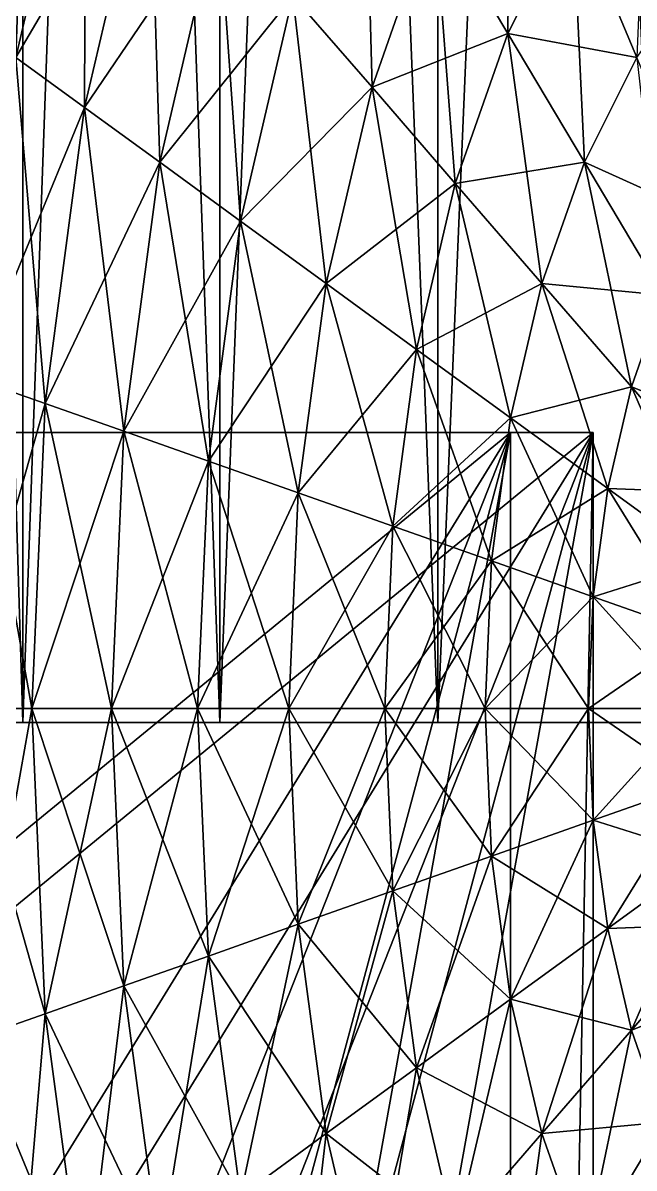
# Model space of a CAD drawing. Header units: metres. Extents: x -1.48 to 1.48, y -3.04 to 2.
# Drawn here: x 0.9072 to 1.0401, y -0.5249 to -0.276 of the extents above; entities that cross this region are included whole.
import ezdxf

# ---------------------------------------------------------------- set-up
doc = ezdxf.new("R2010")
doc.units = ezdxf.units.M

msp = doc.modelspace()

# ---------------------------------------------------------------- linework, layer by layer
at = {"layer": 'Cylinder 2'}
for points in [[(0.87019, -0.428, -0.08816), (0.90716, 0.772, -0.05119), (0.90716, -0.428, -0.05119)], [(0.90716, -0.428, -0.51081), (0.87019, 0.772, -0.47384), (0.87019, -0.428, -0.47384)], [(0.90716, -0.428, -0.51081), (0.90716, 0.772, -0.51081), (0.87019, 0.772, -0.47384)], [(0.90716, -0.428, -0.05119), (0.95, 0.772, -0.02119), (0.95, -0.428, -0.02119)], [(0.90716, -0.428, -0.05119), (0.90716, 0.772, -0.05119), (0.95, 0.772, -0.02119)], [(0.95, -0.428, -0.54081), (0.90716, 0.772, -0.51081), (0.90716, -0.428, -0.51081)], [(0.95, -0.428, -0.54081), (0.95, 0.772, -0.54081), (0.90716, 0.772, -0.51081)], [(0.95, -0.428, -0.02119), (0.99739, 0.772, 0.00091), (0.99739, -0.428, 0.00091)], [(0.95, -0.428, -0.02119), (0.95, 0.772, -0.02119), (0.99739, 0.772, 0.00091)], [(0.99739, -0.428, -0.56291), (0.95, 0.772, -0.54081), (0.95, -0.428, -0.54081)], [(0.99739, -0.428, -0.56291), (0.99739, 0.772, -0.56291), (0.95, 0.772, -0.54081)], [(0.99739, -0.428, 0.00091), (1.0479, 0.772, 0.01444), (1.04791, -0.428, 0.01444)], [(0.99739, -0.428, 0.00091), (0.99739, 0.772, 0.00091), (1.0479, 0.772, 0.01444)], [(1.04791, -0.428, -0.57644), (0.99739, 0.772, -0.56291), (0.99739, -0.428, -0.56291)], [(1.04791, -0.428, -0.57644), (1.0479, 0.772, -0.57644), (0.99739, 0.772, -0.56291)], [(1.1, -0.428, -0.281), (0.8, -0.428, -0.281), (0.80456, -0.428, -0.22891)], [(1.1, -0.428, -0.281), (0.8, -0.428, -0.281), (1.1, -0.428, -0.281)], [(1.1, -0.428, -0.281), (0.80456, -0.428, -0.33309), (0.8, -0.428, -0.281)], [(1.1, -0.428, -0.281), (0.80456, -0.428, -0.22891), (0.81809, -0.428, -0.17839)], [(1.1, -0.428, -0.281), (0.80456, -0.428, -0.22891), (1.1, -0.428, -0.281)], [(1.1, -0.428, -0.281), (0.80456, -0.428, -0.33309), (1.1, -0.428, -0.281)], [(1.1, -0.428, -0.281), (0.81809, -0.428, -0.38361), (0.80456, -0.428, -0.33309)], [(1.1, -0.428, -0.281), (0.81809, -0.428, -0.17839), (0.84019, -0.428, -0.131)], [(1.1, -0.428, -0.281), (0.81809, -0.428, -0.17839), (1.1, -0.428, -0.281)], [(1.1, -0.428, -0.281), (0.81809, -0.428, -0.38361), (1.1, -0.428, -0.281)], [(1.1, -0.428, -0.281), (0.84019, -0.428, -0.431), (0.81809, -0.428, -0.38361)], [(1.1, -0.428, -0.281), (0.84019, -0.428, -0.131), (0.87019, -0.428, -0.08816)], [(1.1, -0.428, -0.281), (0.84019, -0.428, -0.131), (1.1, -0.428, -0.281)], [(1.1, -0.428, -0.281), (0.84019, -0.428, -0.431), (1.1, -0.428, -0.281)], [(1.1, -0.428, -0.281), (0.87019, -0.428, -0.47384), (0.84019, -0.428, -0.431)], [(1.1, -0.428, -0.281), (0.87019, -0.428, -0.08816), (0.90716, -0.428, -0.05119)], [(0.87019, -0.428, -0.08816), (0.90716, -0.428, -0.05119), (0.90716, -0.428, -0.05119)], [(0.87019, -0.428, -0.08816), (0.87019, -0.428, -0.08816), (0.90716, -0.428, -0.05119)], [(1.1, -0.428, -0.281), (0.87019, -0.428, -0.08816), (1.1, -0.428, -0.281)], [(1.1, -0.428, -0.281), (0.87019, -0.428, -0.47384), (1.1, -0.428, -0.281)], [(1.1, -0.428, -0.281), (0.90716, -0.428, -0.51081), (0.87019, -0.428, -0.47384)], [(0.90716, -0.428, -0.51081), (0.87019, -0.428, -0.47384), (0.87019, -0.428, -0.47384)], [(0.90716, -0.428, -0.51081), (0.90716, -0.428, -0.51081), (0.87019, -0.428, -0.47384)], [(1.1, -0.428, -0.281), (0.90716, -0.428, -0.05119), (0.95, -0.428, -0.02119)], [(0.90716, -0.428, -0.05119), (0.95, -0.428, -0.02119), (0.95, -0.428, -0.02119)], [(0.90716, -0.428, -0.05119), (0.90716, -0.428, -0.05119), (0.95, -0.428, -0.02119)], [(1.1, -0.428, -0.281), (0.90716, -0.428, -0.05119), (1.1, -0.428, -0.281)], [(1.1, -0.428, -0.281), (0.90716, -0.428, -0.51081), (1.1, -0.428, -0.281)], [(1.1, -0.428, -0.281), (0.95, -0.428, -0.54081), (0.90716, -0.428, -0.51081)], [(0.95, -0.428, -0.54081), (0.90716, -0.428, -0.51081), (0.90716, -0.428, -0.51081)], [(0.95, -0.428, -0.54081), (0.95, -0.428, -0.54081), (0.90716, -0.428, -0.51081)], [(1.1, -0.428, -0.281), (0.95, -0.428, -0.02119), (0.99739, -0.428, 0.00091)], [(0.95, -0.428, -0.02119), (0.99739, -0.428, 0.00091), (0.99739, -0.428, 0.00091)], [(0.95, -0.428, -0.02119), (0.95, -0.428, -0.02119), (0.99739, -0.428, 0.00091)], [(1.1, -0.428, -0.281), (0.95, -0.428, -0.02119), (1.1, -0.428, -0.281)], [(1.1, -0.428, -0.281), (0.95, -0.428, -0.54081), (1.1, -0.428, -0.281)], [(1.1, -0.428, -0.281), (0.99739, -0.428, -0.56291), (0.95, -0.428, -0.54081)], [(0.99739, -0.428, -0.56291), (0.95, -0.428, -0.54081), (0.95, -0.428, -0.54081)], [(0.99739, -0.428, -0.56291), (0.99739, -0.428, -0.56291), (0.95, -0.428, -0.54081)], [(1.1, -0.428, -0.281), (0.99739, -0.428, 0.00091), (1.04791, -0.428, 0.01444)], [(0.99739, -0.428, 0.00091), (1.04791, -0.428, 0.01444), (1.04791, -0.428, 0.01444)], [(0.99739, -0.428, 0.00091), (0.99739, -0.428, 0.00091), (1.04791, -0.428, 0.01444)], [(1.1, -0.428, -0.281), (0.99739, -0.428, 0.00091), (1.1, -0.428, -0.281)], [(1.1, -0.428, -0.281), (0.99739, -0.428, -0.56291), (1.1, -0.428, -0.281)], [(1.1, -0.428, -0.281), (1.04791, -0.428, -0.57644), (0.99739, -0.428, -0.56291)], [(1.04791, -0.428, -0.57644), (0.99739, -0.428, -0.56291), (0.99739, -0.428, -0.56291)], [(1.04791, -0.428, -0.57644), (1.04791, -0.428, -0.57644), (0.99739, -0.428, -0.56291)]]:
    msp.add_3dface(points, dxfattribs=at)
at = {"layer": 'Prism 19'}
for points in [[(0.75838, -0.365, -0.0627), (0.74038, -0.365, -0.09387), (1.01318, -0.365, -0.25137)], [(0.74038, -0.365, -0.09387), (0.74713, -0.583, -0.09777), (1.01318, -0.365, -0.25137)], [(0.76596, -0.76648, -0.10864), (1.01318, -0.365, -0.25137), (0.74713, -0.583, -0.09777)], [(0.75838, -0.365, -0.0627), (1.01318, -0.365, -0.25137), (1.03118, -0.365, -0.2202)], [(0.75838, -0.365, -0.0627), (1.03118, -0.365, -0.2202), (0.76513, -0.583, -0.06659)], [(0.78396, -0.76648, -0.07746), (0.76513, -0.583, -0.06659), (1.03118, -0.365, -0.2202)], [(0.76596, -0.76648, -0.10864), (0.79473, -0.91845, -0.12525), (1.01318, -0.365, -0.25137)], [(0.78396, -0.76648, -0.07746), (1.03118, -0.365, -0.2202), (0.81273, -0.91845, -0.09407)], [(0.83132, -1.04187, -0.14637), (1.01318, -0.365, -0.25137), (0.79473, -0.91845, -0.12525)], [(0.84932, -1.04187, -0.1152), (0.81273, -0.91845, -0.09407), (1.03118, -0.365, -0.2202)], [(1.01318, -0.365, -0.25137), (0.83132, -1.04187, -0.14637), (0.87359, -1.13976, -0.17078)], [(1.03118, -0.365, -0.2202), (0.89159, -1.13976, -0.1396), (0.84932, -1.04187, -0.1152)], [(1.01318, -1.31, -0.25137), (1.01318, -0.365, -0.25137), (0.87359, -1.13976, -0.17078)], [(1.03118, -0.365, -0.2202), (1.03118, -1.31, -0.22019), (0.89159, -1.13976, -0.1396)], [(1.03118, -0.365, -0.2202), (1.01318, -1.31, -0.25137), (1.03118, -1.31, -0.22019)], [(1.03118, -0.365, -0.2202), (1.01318, -0.365, -0.25137), (1.01318, -1.31, -0.25137)]]:
    msp.add_3dface(points, dxfattribs=at)
at = {"layer": 'Sphere 1'}
for points in [[(0.90564, -0.28352, -0.10745), (0.89217, -0.27371, -0.12613), (0.90846, -0.20383, -0.12613)], [(0.90564, -0.28352, -0.10745), (0.90846, -0.20383, -0.12613), (0.92088, -0.21817, -0.10745)], [(0.89217, -0.27371, -0.43587), (0.90564, -0.28352, -0.45455), (0.92088, -0.21817, -0.45455)], [(0.92059, -0.2944, -0.09008), (0.90564, -0.28352, -0.10745), (0.92088, -0.21817, -0.10745)], [(0.90564, -0.28352, -0.45455), (0.93466, -0.23408, -0.47192), (0.92088, -0.21817, -0.45455)], [(0.92059, -0.2944, -0.09008), (0.92088, -0.21817, -0.10745), (0.93466, -0.23408, -0.09008)], [(1.01259, -0.27831, -0.0363), (0.99658, -0.25145, -0.04717), (1.01322, -0.21817, -0.04717)], [(1.01259, -0.27831, -0.0363), (1.01322, -0.21817, -0.04717), (1.02665, -0.25018, -0.0363)], [(0.98309, -0.29, -0.04717), (0.96588, -0.27013, -0.05983), (0.98137, -0.22591, -0.05983)], [(0.98309, -0.29, -0.04717), (0.98137, -0.22591, -0.05983), (0.99658, -0.25145, -0.04717)], [(1.04064, -0.28352, -0.02728), (1.02665, -0.25018, -0.0363), (1.04295, -0.22736, -0.0363)], [(0.90564, -0.28352, -0.45455), (0.92059, -0.2944, -0.47192), (0.93466, -0.23408, -0.47192)], [(0.93691, -0.30628, -0.07417), (0.92059, -0.2944, -0.09008), (0.93466, -0.23408, -0.09008)], [(0.92059, -0.2944, -0.47192), (0.9497, -0.25145, -0.48783), (0.93466, -0.23408, -0.47192)], [(0.93691, -0.30628, -0.07417), (0.93466, -0.23408, -0.09008), (0.9497, -0.25145, -0.07417)], [(0.99658, -0.25145, -0.51483), (1.01259, -0.27831, -0.5257), (1.02665, -0.25018, -0.5257)], [(1.02926, -0.30628, -0.02728), (1.01259, -0.27831, -0.0363), (1.02665, -0.25018, -0.0363)], [(1.01259, -0.27831, -0.5257), (1.04064, -0.28352, -0.53472), (1.02665, -0.25018, -0.5257)], [(1.02665, -0.25018, -0.5257), (1.04064, -0.28352, -0.53472), (1.05383, -0.26505, -0.53472)], [(1.02926, -0.30628, -0.02728), (1.02665, -0.25018, -0.0363), (1.04064, -0.28352, -0.02728)], [(0.92059, -0.2944, -0.47192), (0.93691, -0.30628, -0.48783), (0.9497, -0.25145, -0.48783)], [(0.95447, -0.31907, -0.05983), (0.93691, -0.30628, -0.07417), (0.9497, -0.25145, -0.07417)], [(0.93691, -0.30628, -0.48783), (0.96588, -0.27013, -0.50217), (0.9497, -0.25145, -0.48783)], [(0.95447, -0.31907, -0.05983), (0.9497, -0.25145, -0.07417), (0.96588, -0.27013, -0.05983)], [(0.96588, -0.27013, -0.50217), (0.98309, -0.29, -0.51483), (0.99658, -0.25145, -0.51483)], [(1.00118, -0.31089, -0.0363), (0.98309, -0.29, -0.04717), (0.99658, -0.25145, -0.04717)], [(0.98309, -0.29, -0.51483), (1.01259, -0.27831, -0.5257), (0.99658, -0.25145, -0.51483)], [(1.00118, -0.31089, -0.0363), (0.99658, -0.25145, -0.04717), (1.01259, -0.27831, -0.0363)], [(0.93691, -0.30628, -0.48783), (0.95447, -0.31907, -0.50217), (0.96588, -0.27013, -0.50217)], [(0.97314, -0.33265, -0.04717), (0.95447, -0.31907, -0.05983), (0.96588, -0.27013, -0.05983)], [(0.95447, -0.31907, -0.50217), (0.98309, -0.29, -0.51483), (0.96588, -0.27013, -0.50217)], [(0.97314, -0.33265, -0.04717), (0.96588, -0.27013, -0.05983), (0.98309, -0.29, -0.04717)], [(0.98309, -0.29, -0.51483), (1.00118, -0.31089, -0.5257), (1.01259, -0.27831, -0.5257)], [(1.02003, -0.33265, -0.02728), (1.00118, -0.31089, -0.0363), (1.01259, -0.27831, -0.0363)], [(1.00118, -0.31089, -0.5257), (1.02926, -0.30628, -0.53472), (1.01259, -0.27831, -0.5257)], [(1.01259, -0.27831, -0.5257), (1.02926, -0.30628, -0.53472), (1.04064, -0.28352, -0.53472)], [(1.02003, -0.33265, -0.02728), (1.01259, -0.27831, -0.0363), (1.02926, -0.30628, -0.02728)], [(0.91198, -0.35869, -0.09008), (0.89631, -0.35317, -0.10745), (0.90564, -0.28352, -0.10745)], [(0.89631, -0.35317, -0.45455), (0.92059, -0.2944, -0.47192), (0.90564, -0.28352, -0.45455)], [(0.91198, -0.35869, -0.09008), (0.90564, -0.28352, -0.10745), (0.92059, -0.2944, -0.09008)], [(1.04647, -0.33516, -0.0202), (1.02926, -0.30628, -0.02728), (1.04064, -0.28352, -0.02728)], [(1.02926, -0.30628, -0.53472), (1.05508, -0.31794, -0.5418), (1.04064, -0.28352, -0.53472)], [(0.95447, -0.31907, -0.50217), (0.97314, -0.33265, -0.51483), (0.98309, -0.29, -0.51483)], [(0.99277, -0.34695, -0.0363), (0.97314, -0.33265, -0.04717), (0.98309, -0.29, -0.04717)], [(0.97314, -0.33265, -0.51483), (1.00118, -0.31089, -0.5257), (0.98309, -0.29, -0.51483)], [(0.99277, -0.34695, -0.0363), (0.98309, -0.29, -0.04717), (1.00118, -0.31089, -0.0363)], [(0.89631, -0.35317, -0.45455), (0.91198, -0.35869, -0.47192), (0.92059, -0.2944, -0.47192)], [(0.92908, -0.36473, -0.07417), (0.91198, -0.35869, -0.09008), (0.92059, -0.2944, -0.09008)], [(0.91198, -0.35869, -0.47192), (0.93691, -0.30628, -0.48783), (0.92059, -0.2944, -0.47192)], [(0.92908, -0.36473, -0.07417), (0.92059, -0.2944, -0.09008), (0.93691, -0.30628, -0.07417)], [(0.91198, -0.35869, -0.47192), (0.92908, -0.36473, -0.48783), (0.93691, -0.30628, -0.48783)], [(0.94749, -0.37122, -0.05983), (0.92908, -0.36473, -0.07417), (0.93691, -0.30628, -0.07417)], [(0.92908, -0.36473, -0.48783), (0.95447, -0.31907, -0.50217), (0.93691, -0.30628, -0.48783)], [(0.94749, -0.37122, -0.05983), (0.93691, -0.30628, -0.07417), (0.95447, -0.31907, -0.05983)], [(1.00118, -0.31089, -0.5257), (1.02003, -0.33265, -0.53472), (1.02926, -0.30628, -0.53472)], [(1.03948, -0.35512, -0.0202), (1.02003, -0.33265, -0.02728), (1.02926, -0.30628, -0.02728)], [(1.02003, -0.33265, -0.53472), (1.04647, -0.33516, -0.5418), (1.02926, -0.30628, -0.53472)], [(1.02926, -0.30628, -0.53472), (1.04647, -0.33516, -0.5418), (1.05508, -0.31794, -0.5418)], [(1.03948, -0.35512, -0.0202), (1.02926, -0.30628, -0.02728), (1.04647, -0.33516, -0.0202)], [(0.97314, -0.33265, -0.51483), (0.99277, -0.34695, -0.5257), (1.00118, -0.31089, -0.5257)], [(1.01322, -0.36183, -0.02728), (0.99277, -0.34695, -0.0363), (1.00118, -0.31089, -0.0363)], [(0.99277, -0.34695, -0.5257), (1.02003, -0.33265, -0.53472), (1.00118, -0.31089, -0.5257)], [(1.01322, -0.36183, -0.02728), (1.00118, -0.31089, -0.0363), (1.02003, -0.33265, -0.02728)], [(0.92908, -0.36473, -0.48783), (0.94749, -0.37122, -0.50217), (0.95447, -0.31907, -0.50217)], [(0.96705, -0.37811, -0.04717), (0.94749, -0.37122, -0.05983), (0.95447, -0.31907, -0.05983)], [(0.94749, -0.37122, -0.50217), (0.97314, -0.33265, -0.51483), (0.95447, -0.31907, -0.50217)], [(0.96705, -0.37811, -0.04717), (0.95447, -0.31907, -0.05983), (0.97314, -0.33265, -0.04717)], [(0.94749, -0.37122, -0.50217), (0.96705, -0.37811, -0.51483), (0.97314, -0.33265, -0.51483)], [(0.98763, -0.38537, -0.0363), (0.96705, -0.37811, -0.04717), (0.97314, -0.33265, -0.04717)], [(0.96705, -0.37811, -0.51483), (0.99277, -0.34695, -0.5257), (0.97314, -0.33265, -0.51483)], [(0.98763, -0.38537, -0.0363), (0.97314, -0.33265, -0.04717), (0.99277, -0.34695, -0.0363)], [(0.99277, -0.34695, -0.5257), (1.01322, -0.36183, -0.53472), (1.02003, -0.33265, -0.53472)], [(1.03433, -0.3772, -0.0202), (1.01322, -0.36183, -0.02728), (1.02003, -0.33265, -0.02728)], [(1.01322, -0.36183, -0.53472), (1.03948, -0.35512, -0.5418), (1.02003, -0.33265, -0.53472)], [(1.02003, -0.33265, -0.53472), (1.03948, -0.35512, -0.5418), (1.04647, -0.33516, -0.5418)], [(1.03433, -0.3772, -0.0202), (1.02003, -0.33265, -0.02728), (1.03948, -0.35512, -0.0202)], [(1.0594, -0.37811, -0.0151), (1.03948, -0.35512, -0.0202), (1.04647, -0.33516, -0.0202)], [(1.03948, -0.35512, -0.5418), (1.06408, -0.36473, -0.5469), (1.04647, -0.33516, -0.5418)], [(0.96705, -0.37811, -0.51483), (0.98763, -0.38537, -0.5257), (0.99277, -0.34695, -0.5257)], [(1.00906, -0.39293, -0.02728), (0.98763, -0.38537, -0.0363), (0.99277, -0.34695, -0.0363)], [(0.98763, -0.38537, -0.5257), (1.01322, -0.36183, -0.53472), (0.99277, -0.34695, -0.5257)], [(1.00906, -0.39293, -0.02728), (0.99277, -0.34695, -0.0363), (1.01322, -0.36183, -0.02728)], [(0.90908, -0.425, -0.09008), (0.89317, -0.425, -0.10745), (0.89631, -0.35317, -0.10745)], [(0.89317, -0.425, -0.45455), (0.91198, -0.35869, -0.47192), (0.89631, -0.35317, -0.45455)], [(0.90908, -0.425, -0.09008), (0.89631, -0.35317, -0.10745), (0.91198, -0.35869, -0.09008)], [(1.01322, -0.36183, -0.53472), (1.03433, -0.3772, -0.5418), (1.03948, -0.35512, -0.5418)], [(1.05594, -0.39293, -0.0151), (1.03433, -0.3772, -0.0202), (1.03948, -0.35512, -0.0202)], [(1.03433, -0.3772, -0.5418), (1.0594, -0.37811, -0.5469), (1.03948, -0.35512, -0.5418)], [(1.03948, -0.35512, -0.5418), (1.0594, -0.37811, -0.5469), (1.06408, -0.36473, -0.5469)], [(1.05594, -0.39293, -0.0151), (1.03948, -0.35512, -0.0202), (1.0594, -0.37811, -0.0151)], [(0.89317, -0.425, -0.45455), (0.90908, -0.425, -0.47192), (0.91198, -0.35869, -0.47192)], [(0.92645, -0.425, -0.07417), (0.90908, -0.425, -0.09008), (0.91198, -0.35869, -0.09008)], [(0.90908, -0.425, -0.47192), (0.92908, -0.36473, -0.48783), (0.91198, -0.35869, -0.47192)], [(0.92645, -0.425, -0.07417), (0.91198, -0.35869, -0.09008), (0.92908, -0.36473, -0.07417)], [(0.98763, -0.38537, -0.5257), (1.00906, -0.39293, -0.53472), (1.01322, -0.36183, -0.53472)], [(1.03118, -0.40073, -0.0202), (1.00906, -0.39293, -0.02728), (1.01322, -0.36183, -0.02728)], [(1.00906, -0.39293, -0.53472), (1.03433, -0.3772, -0.5418), (1.01322, -0.36183, -0.53472)], [(1.03118, -0.40073, -0.0202), (1.01322, -0.36183, -0.02728), (1.03433, -0.3772, -0.0202)], [(0.90908, -0.425, -0.47192), (0.92645, -0.425, -0.48783), (0.92908, -0.36473, -0.48783)], [(0.94513, -0.425, -0.05983), (0.92645, -0.425, -0.07417), (0.92908, -0.36473, -0.07417)], [(0.92645, -0.425, -0.48783), (0.94749, -0.37122, -0.50217), (0.92908, -0.36473, -0.48783)], [(0.94513, -0.425, -0.05983), (0.92908, -0.36473, -0.07417), (0.94749, -0.37122, -0.05983)], [(0.92645, -0.425, -0.48783), (0.94513, -0.425, -0.50217), (0.94749, -0.37122, -0.50217)], [(0.965, -0.425, -0.04717), (0.94513, -0.425, -0.05983), (0.94749, -0.37122, -0.05983)], [(0.94513, -0.425, -0.50217), (0.96705, -0.37811, -0.51483), (0.94749, -0.37122, -0.50217)], [(0.965, -0.425, -0.04717), (0.94749, -0.37122, -0.05983), (0.96705, -0.37811, -0.04717)], [(0.94513, -0.425, -0.50217), (0.965, -0.425, -0.51483), (0.96705, -0.37811, -0.51483)], [(0.98589, -0.425, -0.0363), (0.965, -0.425, -0.04717), (0.96705, -0.37811, -0.04717)], [(0.965, -0.425, -0.51483), (0.98763, -0.38537, -0.5257), (0.96705, -0.37811, -0.51483)], [(0.98589, -0.425, -0.0363), (0.96705, -0.37811, -0.04717), (0.98763, -0.38537, -0.0363)], [(1.00906, -0.39293, -0.53472), (1.03118, -0.40073, -0.5418), (1.03433, -0.3772, -0.5418)], [(1.05383, -0.40872, -0.0151), (1.03118, -0.40073, -0.0202), (1.03433, -0.3772, -0.0202)], [(1.03118, -0.40073, -0.5418), (1.05594, -0.39293, -0.5469), (1.03433, -0.3772, -0.5418)], [(1.03433, -0.3772, -0.5418), (1.05594, -0.39293, -0.5469), (1.0594, -0.37811, -0.5469)], [(1.05383, -0.40872, -0.0151), (1.03433, -0.3772, -0.0202), (1.05594, -0.39293, -0.0151)], [(0.965, -0.425, -0.51483), (0.98589, -0.425, -0.5257), (0.98763, -0.38537, -0.5257)], [(1.00765, -0.425, -0.02728), (0.98589, -0.425, -0.0363), (0.98763, -0.38537, -0.0363)], [(0.98589, -0.425, -0.5257), (1.00906, -0.39293, -0.53472), (0.98763, -0.38537, -0.5257)], [(1.00765, -0.425, -0.02728), (0.98763, -0.38537, -0.0363), (1.00906, -0.39293, -0.02728)], [(0.98589, -0.425, -0.5257), (1.00765, -0.425, -0.53472), (1.00906, -0.39293, -0.53472)], [(1.03012, -0.425, -0.0202), (1.00765, -0.425, -0.02728), (1.00906, -0.39293, -0.02728)], [(1.00765, -0.425, -0.53472), (1.03118, -0.40073, -0.5418), (1.00906, -0.39293, -0.53472)], [(1.03012, -0.425, -0.0202), (1.00906, -0.39293, -0.02728), (1.03118, -0.40073, -0.0202)], [(1.03118, -0.40073, -0.5418), (1.05383, -0.40872, -0.5469), (1.05594, -0.39293, -0.5469)], [(1.00765, -0.425, -0.53472), (1.03012, -0.425, -0.5418), (1.03118, -0.40073, -0.5418)], [(1.05311, -0.425, -0.0151), (1.03012, -0.425, -0.0202), (1.03118, -0.40073, -0.0202)], [(1.03012, -0.425, -0.5418), (1.05383, -0.40872, -0.5469), (1.03118, -0.40073, -0.5418)], [(1.05311, -0.425, -0.0151), (1.03118, -0.40073, -0.0202), (1.05383, -0.40872, -0.0151)], [(1.03012, -0.425, -0.5418), (1.05311, -0.425, -0.5469), (1.05383, -0.40872, -0.5469)], [(0.91198, -0.4913, -0.09008), (0.89317, -0.425, -0.10745), (0.90908, -0.425, -0.09008)], [(0.91198, -0.4913, -0.09008), (0.89631, -0.49683, -0.10745), (0.89317, -0.425, -0.10745)], [(0.89631, -0.49683, -0.45455), (0.90908, -0.425, -0.47192), (0.89317, -0.425, -0.45455)], [(0.89631, -0.49683, -0.45455), (0.91198, -0.4913, -0.47192), (0.90908, -0.425, -0.47192)], [(0.92908, -0.48527, -0.07417), (0.90908, -0.425, -0.09008), (0.92645, -0.425, -0.07417)], [(0.92908, -0.48527, -0.07417), (0.91198, -0.4913, -0.09008), (0.90908, -0.425, -0.09008)], [(0.91198, -0.4913, -0.47192), (0.92645, -0.425, -0.48783), (0.90908, -0.425, -0.47192)], [(0.91198, -0.4913, -0.47192), (0.92908, -0.48527, -0.48783), (0.92645, -0.425, -0.48783)], [(0.94749, -0.47878, -0.05983), (0.92645, -0.425, -0.07417), (0.94513, -0.425, -0.05983)], [(0.94749, -0.47878, -0.05983), (0.92908, -0.48527, -0.07417), (0.92645, -0.425, -0.07417)], [(0.92908, -0.48527, -0.48783), (0.94513, -0.425, -0.50217), (0.92645, -0.425, -0.48783)], [(0.92908, -0.48527, -0.48783), (0.94749, -0.47878, -0.50217), (0.94513, -0.425, -0.50217)], [(0.96705, -0.47188, -0.04717), (0.94513, -0.425, -0.05983), (0.965, -0.425, -0.04717)], [(0.96705, -0.47188, -0.04717), (0.94749, -0.47878, -0.05983), (0.94513, -0.425, -0.05983)], [(0.94749, -0.47878, -0.50217), (0.965, -0.425, -0.51483), (0.94513, -0.425, -0.50217)], [(0.94749, -0.47878, -0.50217), (0.96705, -0.47188, -0.51483), (0.965, -0.425, -0.51483)], [(0.98763, -0.46463, -0.0363), (0.965, -0.425, -0.04717), (0.98589, -0.425, -0.0363)], [(0.98763, -0.46463, -0.0363), (0.96705, -0.47188, -0.04717), (0.965, -0.425, -0.04717)], [(0.96705, -0.47188, -0.51483), (0.98589, -0.425, -0.5257), (0.965, -0.425, -0.51483)], [(0.96705, -0.47188, -0.51483), (0.98763, -0.46463, -0.5257), (0.98589, -0.425, -0.5257)], [(1.00906, -0.45707, -0.02728), (0.98589, -0.425, -0.0363), (1.00765, -0.425, -0.02728)], [(1.00906, -0.45707, -0.02728), (0.98763, -0.46463, -0.0363), (0.98589, -0.425, -0.0363)], [(0.98763, -0.46463, -0.5257), (1.00765, -0.425, -0.53472), (0.98589, -0.425, -0.5257)], [(0.98763, -0.46463, -0.5257), (1.00906, -0.45707, -0.53472), (1.00765, -0.425, -0.53472)], [(1.03118, -0.44927, -0.0202), (1.00765, -0.425, -0.02728), (1.03012, -0.425, -0.0202)], [(1.03118, -0.44927, -0.0202), (1.00906, -0.45707, -0.02728), (1.00765, -0.425, -0.02728)], [(1.00906, -0.45707, -0.53472), (1.03012, -0.425, -0.5418), (1.00765, -0.425, -0.53472)], [(1.00906, -0.45707, -0.53472), (1.03118, -0.44927, -0.5418), (1.03012, -0.425, -0.5418)], [(1.05383, -0.44128, -0.0151), (1.03012, -0.425, -0.0202), (1.05311, -0.425, -0.0151)], [(1.05383, -0.44128, -0.0151), (1.03118, -0.44927, -0.0202), (1.03012, -0.425, -0.0202)], [(1.03118, -0.44927, -0.5418), (1.05311, -0.425, -0.5469), (1.03012, -0.425, -0.5418)], [(1.03118, -0.44927, -0.5418), (1.05383, -0.44128, -0.5469), (1.05311, -0.425, -0.5469)], [(1.05594, -0.45707, -0.0151), (1.03118, -0.44927, -0.0202), (1.05383, -0.44128, -0.0151)], [(1.03433, -0.4728, -0.5418), (1.05383, -0.44128, -0.5469), (1.03118, -0.44927, -0.5418)], [(1.03433, -0.4728, -0.5418), (1.05594, -0.45707, -0.5469), (1.05383, -0.44128, -0.5469)], [(1.03433, -0.4728, -0.0202), (1.00906, -0.45707, -0.02728), (1.03118, -0.44927, -0.0202)], [(1.01322, -0.48817, -0.53472), (1.03118, -0.44927, -0.5418), (1.00906, -0.45707, -0.53472)], [(1.01322, -0.48817, -0.53472), (1.03433, -0.4728, -0.5418), (1.03118, -0.44927, -0.5418)], [(1.05594, -0.45707, -0.0151), (1.03433, -0.4728, -0.0202), (1.03118, -0.44927, -0.0202)], [(1.01322, -0.48817, -0.02728), (0.98763, -0.46463, -0.0363), (1.00906, -0.45707, -0.02728)], [(0.99277, -0.50305, -0.5257), (1.00906, -0.45707, -0.53472), (0.98763, -0.46463, -0.5257)], [(0.99277, -0.50305, -0.5257), (1.01322, -0.48817, -0.53472), (1.00906, -0.45707, -0.53472)], [(1.03433, -0.4728, -0.0202), (1.01322, -0.48817, -0.02728), (1.00906, -0.45707, -0.02728)], [(1.0594, -0.47188, -0.0151), (1.03433, -0.4728, -0.0202), (1.05594, -0.45707, -0.0151)], [(1.03948, -0.49488, -0.5418), (1.05594, -0.45707, -0.5469), (1.03433, -0.4728, -0.5418)], [(1.03948, -0.49488, -0.5418), (1.0594, -0.47188, -0.5469), (1.05594, -0.45707, -0.5469)], [(0.99277, -0.50305, -0.0363), (0.96705, -0.47188, -0.04717), (0.98763, -0.46463, -0.0363)], [(0.97314, -0.51734, -0.51483), (0.98763, -0.46463, -0.5257), (0.96705, -0.47188, -0.51483)], [(0.97314, -0.51734, -0.51483), (0.99277, -0.50305, -0.5257), (0.98763, -0.46463, -0.5257)], [(1.01322, -0.48817, -0.02728), (0.99277, -0.50305, -0.0363), (0.98763, -0.46463, -0.0363)], [(0.97314, -0.51734, -0.04717), (0.94749, -0.47878, -0.05983), (0.96705, -0.47188, -0.04717)], [(0.95447, -0.53093, -0.50217), (0.96705, -0.47188, -0.51483), (0.94749, -0.47878, -0.50217)], [(0.95447, -0.53093, -0.50217), (0.97314, -0.51734, -0.51483), (0.96705, -0.47188, -0.51483)], [(0.99277, -0.50305, -0.0363), (0.97314, -0.51734, -0.04717), (0.96705, -0.47188, -0.04717)], [(1.03948, -0.49488, -0.0202), (1.01322, -0.48817, -0.02728), (1.03433, -0.4728, -0.0202)], [(1.02003, -0.51734, -0.53472), (1.03433, -0.4728, -0.5418), (1.01322, -0.48817, -0.53472)], [(1.02003, -0.51734, -0.53472), (1.03948, -0.49488, -0.5418), (1.03433, -0.4728, -0.5418)], [(1.0594, -0.47188, -0.0151), (1.03948, -0.49488, -0.0202), (1.03433, -0.4728, -0.0202)], [(1.06408, -0.48527, -0.0151), (1.03948, -0.49488, -0.0202), (1.0594, -0.47188, -0.0151)], [(1.04647, -0.51484, -0.5418), (1.0594, -0.47188, -0.5469), (1.03948, -0.49488, -0.5418)], [(0.95447, -0.53093, -0.05983), (0.92908, -0.48527, -0.07417), (0.94749, -0.47878, -0.05983)], [(0.93691, -0.54372, -0.48783), (0.94749, -0.47878, -0.50217), (0.92908, -0.48527, -0.48783)], [(0.93691, -0.54372, -0.48783), (0.95447, -0.53093, -0.50217), (0.94749, -0.47878, -0.50217)], [(0.97314, -0.51734, -0.04717), (0.95447, -0.53093, -0.05983), (0.94749, -0.47878, -0.05983)], [(0.93691, -0.54372, -0.07417), (0.91198, -0.4913, -0.09008), (0.92908, -0.48527, -0.07417)], [(0.92059, -0.5556, -0.47192), (0.92908, -0.48527, -0.48783), (0.91198, -0.4913, -0.47192)], [(0.92059, -0.5556, -0.47192), (0.93691, -0.54372, -0.48783), (0.92908, -0.48527, -0.48783)], [(0.95447, -0.53093, -0.05983), (0.93691, -0.54372, -0.07417), (0.92908, -0.48527, -0.07417)], [(1.06408, -0.48527, -0.0151), (1.04647, -0.51484, -0.0202), (1.03948, -0.49488, -0.0202)], [(1.02003, -0.51734, -0.02728), (0.99277, -0.50305, -0.0363), (1.01322, -0.48817, -0.02728)], [(1.00118, -0.53911, -0.5257), (1.01322, -0.48817, -0.53472), (0.99277, -0.50305, -0.5257)], [(1.00118, -0.53911, -0.5257), (1.02003, -0.51734, -0.53472), (1.01322, -0.48817, -0.53472)], [(1.03948, -0.49488, -0.0202), (1.02003, -0.51734, -0.02728), (1.01322, -0.48817, -0.02728)], [(0.92059, -0.5556, -0.09008), (0.89631, -0.49683, -0.10745), (0.91198, -0.4913, -0.09008)], [(0.90564, -0.56648, -0.45455), (0.91198, -0.4913, -0.47192), (0.89631, -0.49683, -0.45455)], [(0.90564, -0.56648, -0.45455), (0.92059, -0.5556, -0.47192), (0.91198, -0.4913, -0.47192)], [(0.93691, -0.54372, -0.07417), (0.92059, -0.5556, -0.09008), (0.91198, -0.4913, -0.09008)], [(1.04647, -0.51484, -0.0202), (1.02003, -0.51734, -0.02728), (1.03948, -0.49488, -0.0202)], [(1.02926, -0.54372, -0.53472), (1.03948, -0.49488, -0.5418), (1.02003, -0.51734, -0.53472)], [(1.02926, -0.54372, -0.53472), (1.04647, -0.51484, -0.5418), (1.03948, -0.49488, -0.5418)], [(0.92059, -0.5556, -0.09008), (0.90564, -0.56648, -0.10745), (0.89631, -0.49683, -0.10745)], [(1.00118, -0.53911, -0.0363), (0.97314, -0.51734, -0.04717), (0.99277, -0.50305, -0.0363)], [(0.98309, -0.56, -0.51483), (0.99277, -0.50305, -0.5257), (0.97314, -0.51734, -0.51483)], [(0.98309, -0.56, -0.51483), (1.00118, -0.53911, -0.5257), (0.99277, -0.50305, -0.5257)], [(1.02003, -0.51734, -0.02728), (1.00118, -0.53911, -0.0363), (0.99277, -0.50305, -0.0363)], [(1.04647, -0.51484, -0.0202), (1.02926, -0.54372, -0.02728), (1.02003, -0.51734, -0.02728)], [(1.05508, -0.53206, -0.0202), (1.02926, -0.54372, -0.02728), (1.04647, -0.51484, -0.0202)], [(1.04064, -0.56648, -0.53472), (1.04647, -0.51484, -0.5418), (1.02926, -0.54372, -0.53472)], [(0.98309, -0.56, -0.04717), (0.95447, -0.53093, -0.05983), (0.97314, -0.51734, -0.04717)], [(0.96588, -0.57986, -0.50217), (0.97314, -0.51734, -0.51483), (0.95447, -0.53093, -0.50217)], [(0.96588, -0.57986, -0.50217), (0.98309, -0.56, -0.51483), (0.97314, -0.51734, -0.51483)], [(1.00118, -0.53911, -0.0363), (0.98309, -0.56, -0.04717), (0.97314, -0.51734, -0.04717)], [(1.02926, -0.54372, -0.02728), (1.00118, -0.53911, -0.0363), (1.02003, -0.51734, -0.02728)], [(1.01259, -0.57169, -0.5257), (1.02003, -0.51734, -0.53472), (1.00118, -0.53911, -0.5257)], [(1.01259, -0.57169, -0.5257), (1.02926, -0.54372, -0.53472), (1.02003, -0.51734, -0.53472)]]:
    msp.add_3dface(points, dxfattribs=at)

doc.saveas('drawing.dxf')
